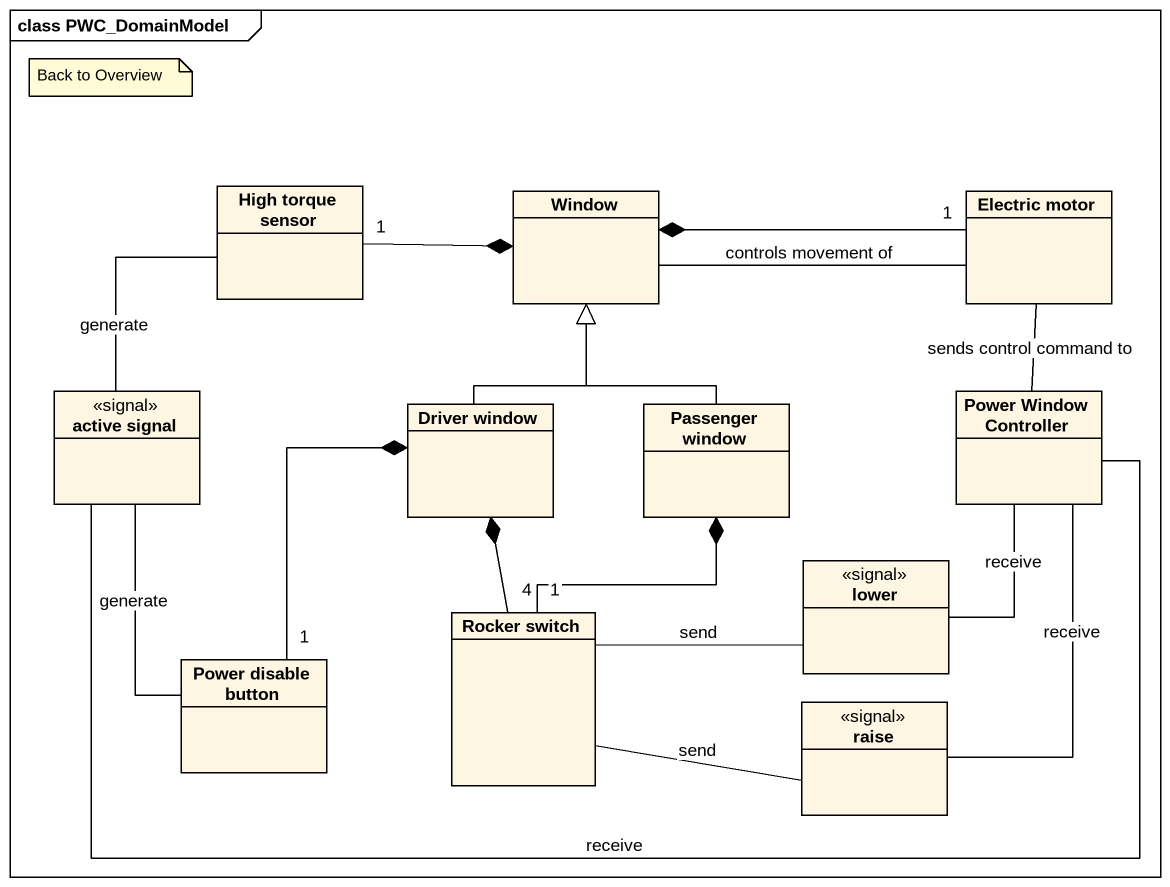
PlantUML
@startuml
mainframe class PWC_DomainModel
hide circle
hide empty members
class "High torque sensor" as High_torque_sensor
class Window
class "Electric motor" as Electric_motor
class "active signal" as active_signal <<signal>>
class "Driver window" as Driver_window
class "Passenger window" as Passenger_window
class "Power Window Controller" as Power_Window_Controller
class lower <<signal>>
class "Power disable button" as Power_disable_button
class "Rocker switch" as Rocker_switch
class raise <<signal>>
High_torque_sensor "1" -right-* Window
High_torque_sensor -- active_signal : generate
Electric_motor -left- Window : controls movement of
Electric_motor "1" -left-* Window
Driver_window -up-|> Window
Passenger_window -up-|> Window
Power_Window_Controller -up- Electric_motor : sends control command to
Power_Window_Controller -left- active_signal : receive
lower -up- Power_Window_Controller : receive
Power_disable_button -up- active_signal : generate
Power_disable_button "1" -up-* Driver_window
Rocker_switch "4" -up-* Driver_window
Rocker_switch "1" -up-* Passenger_window
Rocker_switch -right- lower : send
Rocker_switch -right- raise : send
raise -up- Power_Window_Controller : receive
note as N1
  Back to Overview
end note
@enduml
